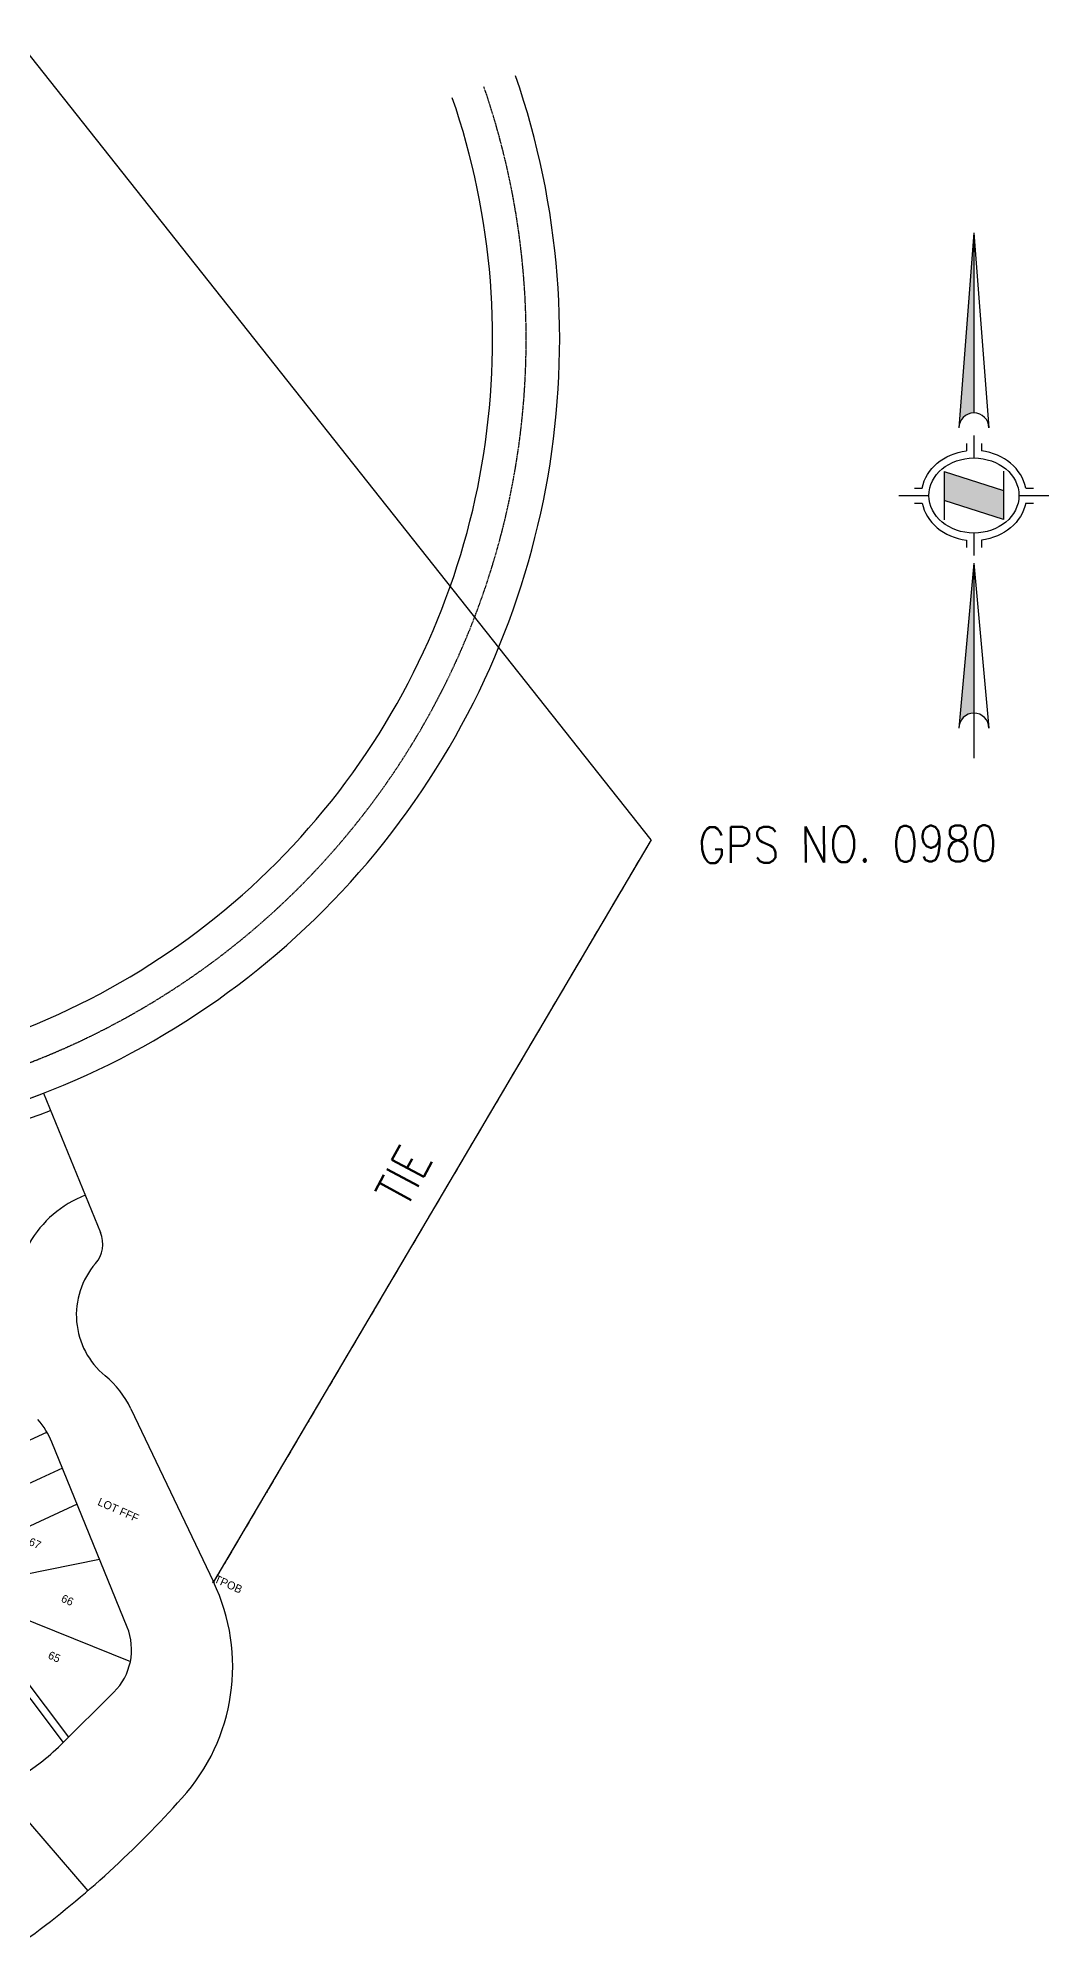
# Model space of a CAD drawing. Extents: x 6117139 to 6122428, y 2195785 to 2203370.
# Drawn here: x 6121417 to 6122428, y 2196197 to 2198096 of the extents above; entities that cross this region are included whole.
import ezdxf
from ezdxf.enums import TextEntityAlignment as Align

# ---------------------------------------------------------------- set-up
doc = ezdxf.new("R2010")
doc.units = 0
doc.header["$MEASUREMENT"] = 0
doc.header["$PDMODE"] = 3
doc.linetypes.add('CENTER', pattern=[2, 1.25, -0.25, 0.25, -0.25])
doc.linetypes.add('CENTER2', pattern=[1.125, 0.75, -0.125, 0.125, -0.125])
for name, color, linetype in [('ANNOTATION', 7, 'Continuous'), ('BASIS OF BEARING GPS TIES', 7, 'Continuous'), ('BOUNDARY', 6, 'Continuous'), ('CENTERLINES', 11, 'CENTER2'), ('LOT LINES', 2, 'Continuous'), ('NORTH ARROW MISCELLANEOUS', 2, 'Continuous'), ('RIGHT OF WAY', 2, 'Continuous'), ('TRUE POINT OF BEGINNING', 7, 'Continuous')]:
    doc.layers.add(name, color=color, linetype=linetype)
doc.layers.add('GRID CALULATED TIE', color=3, linetype='CENTER', plot=False)
doc.styles.add('L80', font='simplex.shx', dxfattribs={"width": 0.85, "height": 3.2})
doc.styles.add('LotNum', font='x-hlvm1d.shx', dxfattribs={"height": 10})

# ---------------------------------------------------------------- blocks, each defined once
blk = doc.blocks.new('na')
at = {"layer": 'NORTH ARROW MISCELLANEOUS'}
h = blk.add_hatch(color=256, dxfattribs=at)
h.paths.add_polyline_path([(0, 1.75), (-0.099, 0.465, -0.369924), (0, 0.55)])
h.paths.add_polyline_path([(0.198, -0.159), (0.198, 0.034), (-0.198, 0.159), (-0.198, -0.034)])
h.paths.add_polyline_path([(0, -0.45), (-0.098, -1.532, -0.36205), (0, -1.45)])
for p, q in [((0, 1.75), (-0.1, 0.45)), ((0, 1.75), (0, 0.55)), ((0, 1.75), (0.1, 0.45)), ((0, 0.4), (0, 0.25)), ((-0.198, 0.159), (0.198, 0.034)), ((-0.5, 0), (-0.3, 0)), ((0.3, 0), (0.5, 0)), ((0.198, -0.159), (-0.198, -0.034)), ((0, -0.25), (0, -0.4)), ((0, -0.45), (-0.1, -1.55)), ((0, -0.45), (0.1, -1.55)), ((0, -0.45), (0, -1.75))]:
    blk.add_line(p, q, dxfattribs=at)
at = {"layer": 'NORTH ARROW MISCELLANEOUS', "color": 4}
for p, q in [((-0.05, 0.347), (-0.05, 0.297)), ((0.05, 0.347), (0.05, 0.297)), ((-0.198, 0.159), (-0.198, -0.162)), ((0.198, 0.162), (0.198, -0.159)), ((-0.396, 0.05), (-0.345, 0.05)), ((0.345, 0.05), (0.396, 0.05)), ((-0.396, -0.05), (-0.345, -0.05)), ((0.345, -0.05), (0.396, -0.05)), ((-0.05, -0.297), (-0.05, -0.347)), ((0.05, -0.297), (0.05, -0.347))]:
    blk.add_line(p, q, dxfattribs=at)
at = {"layer": 'NORTH ARROW MISCELLANEOUS'}
for centre in [(0, 0.45), (0, -1.55)]:
    blk.add_arc(centre, 0.1, 0, 180, dxfattribs=at)
at = {"layer": 'NORTH ARROW MISCELLANEOUS', "color": 4, "extrusion": (0, 0, -1)}
for major_axis in [(-0.35, 0), (0.35, 0)]:
    blk.add_ellipse((0, 0), major_axis=major_axis, ratio=0.857143, start_param=0.167432, end_param=1.427453, dxfattribs=at)
at = {"layer": 'NORTH ARROW MISCELLANEOUS', "color": 4}
for major_axis in [(0.35, 0), (-0.35, 0)]:
    blk.add_ellipse((0, 0), major_axis=major_axis, ratio=0.857143, start_param=0.167432, end_param=1.427453, dxfattribs=at)
at = {"layer": 'NORTH ARROW MISCELLANEOUS'}
blk.add_ellipse((0, 0), major_axis=(0.3, 0), ratio=0.833333, dxfattribs=at)

msp = doc.modelspace()

# ---------------------------------------------------------------- linework, layer by layer
at = {"layer": 'BASIS OF BEARING GPS TIES'}
for q in [(6117267.9, 2203305.3), (6121592.6, 2196552.3)]:
    msp.add_line((6122029.9, 2197294.2), q, dxfattribs=at)
at = {"layer": 'BOUNDARY'}
for p, q in [((6121422.6, 2197040.7), (6121479.6, 2196901.5)), ((6121509.9, 2196725.4), (6121592.6, 2196552.3))]:
    msp.add_line(p, q, dxfattribs=at)
for centre, radius, start, end in [((6121130, 2197794.4), 808.5, 264, 291.2174), ((6121451.9, 2196890.1), 30, 319.0811, 22.2805), ((6121533.9, 2196819.1), 78.5, 139.0811, 230.6732), ((6121423.3, 2196684.1), 96, 25.529, 50.6732), ((6121415.7, 2196467.8), 196, 317.794, 25.529), ((6120813.4, 2197001.9), 1001, 306.5183, 318.3136)]:
    msp.add_arc(centre, radius, start, end, dxfattribs=at)
at = {"layer": 'CENTERLINES'}
msp.add_arc((6121130, 2197794.4), 775, 264, 19, dxfattribs=at)
at = {"layer": 'GRID CALULATED TIE'}
msp.add_line((6122029.9, 2197294.1), (6121592.6, 2196552.3), dxfattribs=at)
at = {"layer": 'LOT LINES'}
for p, q in [((6121426.1, 2196701.9), (6121326.6, 2196656.1)), ((6121506.2, 2196507.2), (6121431, 2196691.9)), ((6121441.5, 2196666.1), (6121343, 2196620.6)), ((6121456.2, 2196629.9), (6121359.3, 2196585.2)), ((6121478.6, 2196574.8), (6121373.5, 2196553.4)), ((6121375.8, 2196526.7), (6121509.4, 2196472.7)), ((6121367.5, 2196503.4), (6121447.6, 2196397.2)), ((6121363, 2196496.9), (6121442.2, 2196391.8)), ((6121439.9, 2196389.5), (6121492.8, 2196442)), ((6121381.1, 2196343.4), (6121467, 2196243.7))]:
    msp.add_line(p, q, dxfattribs=at)
for centre, radius, start, end in [((6121130, 2197794.4), 827, 266.5016, 291.2412), ((6121505.2, 2196834.6), 112, 111.4146, 149.9644), ((6121356.9, 2196661.8), 80, 22.1427, 41.1956), ((6121450.6, 2196484.6), 60, 314.7616, 22.1427), ((6121299.1, 2196531.5), 200, 306.8774, 314.7618), ((6118974.9, 2199629.6), 4073, 304.2123, 306.8774)]:
    msp.add_arc(centre, radius, start, end, dxfattribs=at)
at = {"layer": 'RIGHT OF WAY'}
for radius in [808.5, 741.5]:
    msp.add_arc((6121130, 2197794.4), radius, 264, 19, dxfattribs=at)
at = {"layer": 'TRUE POINT OF BEGINNING'}
msp.add_point((6121592.6, 2196552.3), dxfattribs=at)

# ---------------------------------------------------------------- block references
at = {"layer": 'NORTH ARROW MISCELLANEOUS', "xscale": 150, "yscale": 150, "zscale": 150}
msp.add_blockref('na', (6122352.5, 2197638.2), dxfattribs=at)

# ---------------------------------------------------------------- texts
at = {"layer": 'ANNOTATION', "style": 'LotNum'}
msp.add_text('LOT FFF', height=8, rotation=335.9545, dxfattribs=at).set_placement((6121497.4, 2196624.3), align=Align.MIDDLE)
for s, p in [('67', (6121412.5, 2196587.2)), ('66', (6121444.9, 2196530.5)), ('65', (6121431.8, 2196473.8))]:
    msp.add_text(s, height=8, rotation=335.9545, dxfattribs=at).set_placement(p, align=Align.CENTER)
at = {"layer": 'BASIS OF BEARING GPS TIES', "style": 'L80', "width": 0.85}
for s, rotation, p in [('GPS NO. 0980', 0.3791, (6122076.9, 2197270.7)), ('TIE', 61.7541, (6121785.2, 2196924.8))]:
    msp.add_text(s, height=36, rotation=rotation, dxfattribs=at).set_placement(p)
at = {"layer": 'BASIS OF BEARING GPS TIES', "color": 1, "style": 'LotNum'}
msp.add_text('TPOB', height=8, rotation=335.9545, dxfattribs=at).set_placement((6121607.3, 2196550.1), align=Align.MIDDLE)

doc.saveas('drawing.dxf')
